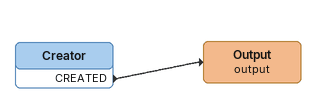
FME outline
Creator
    CREATED -> Output (output)
Output (output)
